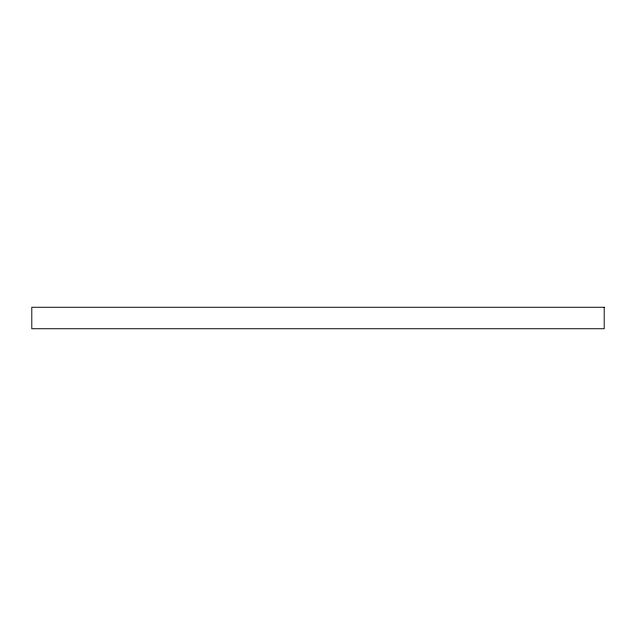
<?xml version="1.0" encoding="UTF-8"?>
<svg xmlns="http://www.w3.org/2000/svg" width="636" height="636" viewBox="0 0 636 636"><rect width="100%" height="100%" fill="white"/><g stroke="black" fill="none" stroke-linecap="round" stroke-linejoin="round"><path stroke-width="0.95" d="M604.2 307.268L31.8 307.268L31.8 328.733L604.2 328.733L604.2 307.268"/></g></svg>
